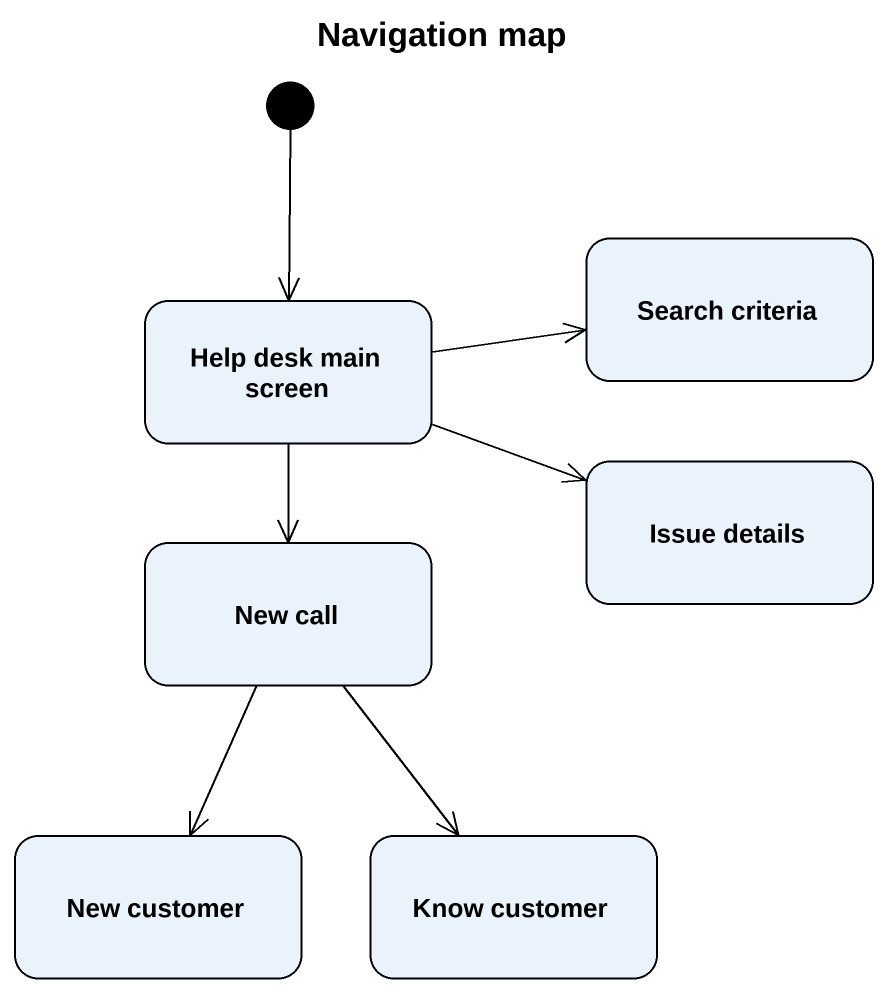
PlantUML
@startuml
title Navigation map
hide empty description
state "Help desk main screen" as Help_desk_main_screen
state "Search criteria" as Search_criteria
state "Issue details" as Issue_details
state "New call" as New_call
state "New customer" as New_customer
state "Know customer" as Know_customer
[*] --> Help_desk_main_screen
Help_desk_main_screen -right-> Search_criteria
Help_desk_main_screen -right-> Issue_details
Help_desk_main_screen --> New_call
New_call --> New_customer
New_call --> Know_customer
@enduml
